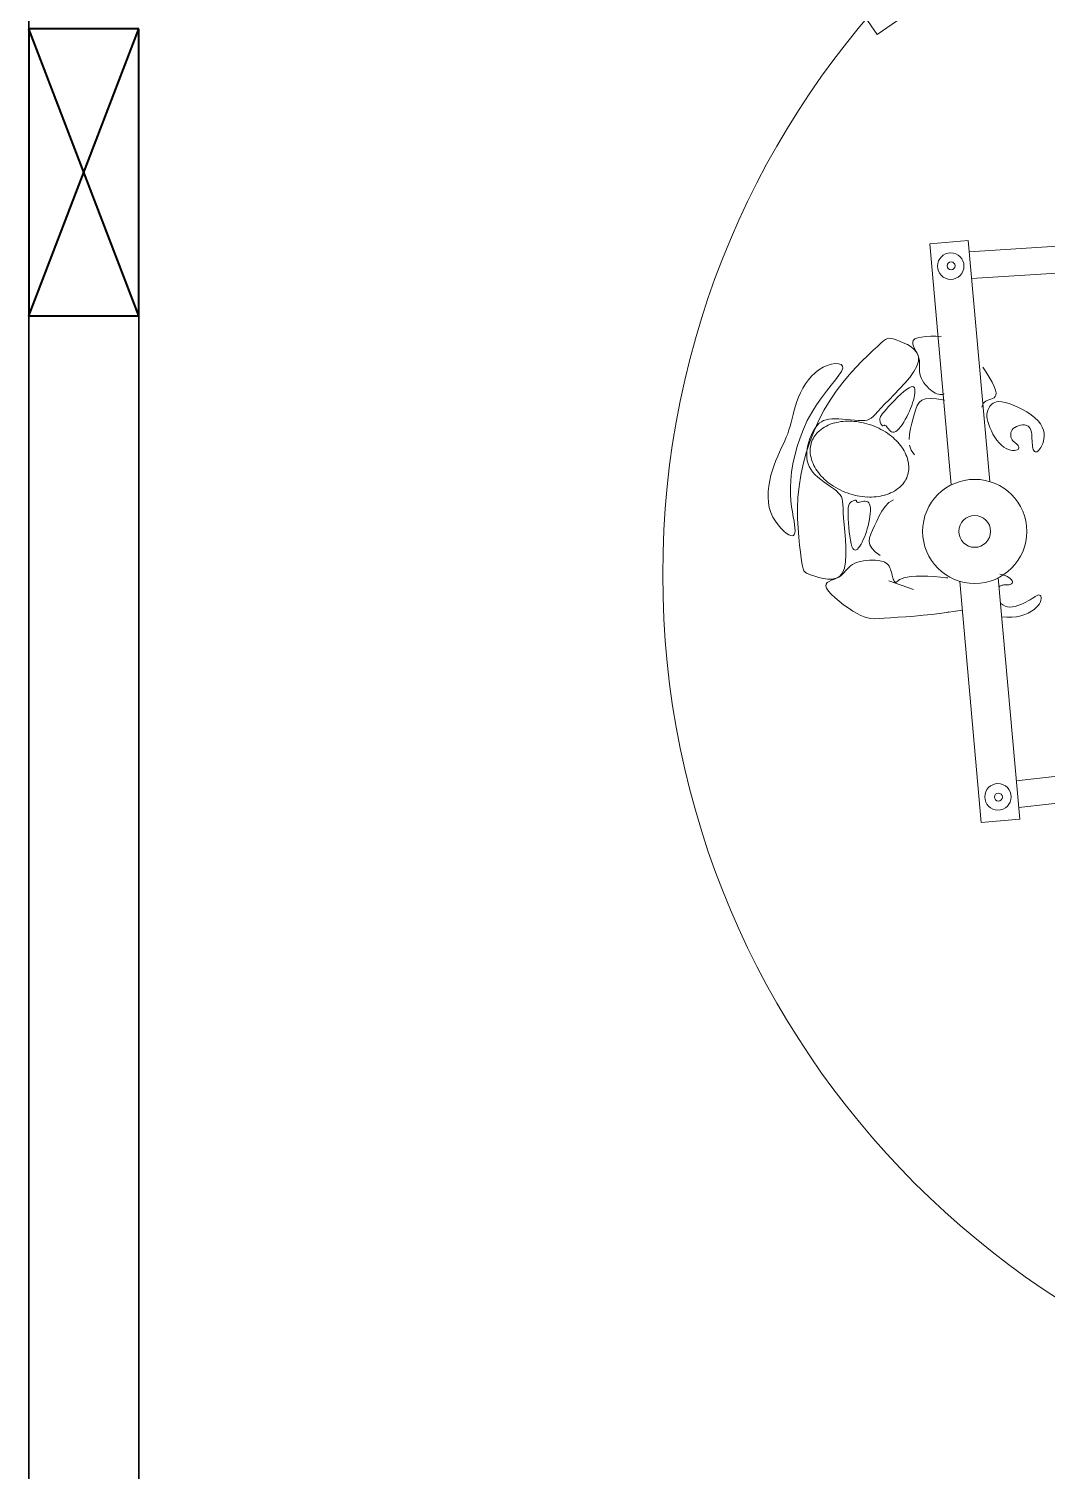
# Model space of a CAD drawing. Header units: inches. Extents: x -17070 to 527, y 504 to 2398.
# Drawn here: x -10487.655 to -10485.526, y 531.673 to 534.689 of the extents above; entities that cross this region are included whole.
import ezdxf

# ---------------------------------------------------------------- set-up
doc = ezdxf.new("R2010")
doc.units = ezdxf.units.IN
doc.linetypes.add('0', pattern=[0])
for name, color, linetype, lineweight in [('COL', 5, 'Continuous', 40), ('furniture', 42, 'Continuous', 9), ('muebles', 31, 'Continuous', 9), ('section', 1, 'Continuous', 35)]:
    doc.layers.add(name, color=color, linetype=linetype, lineweight=lineweight)

# ---------------------------------------------------------------- blocks, each defined once
blk = doc.blocks.new('ot 1')
at = {"layer": 'muebles', "color": 0, "extrusion": (7.65098e-18, 1.22225e-16, -1)}
for p, q in [((91.6067, -567.3412), (91.5571, -567.845)), ((91.687, -567.3491), (91.6067, -567.3412)), ((91.6374, -567.8529), (91.687, -567.3491)), ((91.9722, -567.4087), (91.6846, -567.3732)), ((91.967, -567.4644), (91.6791, -567.4289)), ((91.4877, -568.5502), (91.5373, -568.0464)), ((91.6176, -568.0543), (91.568, -568.5581)), ((91.8652, -568.4996), (91.5758, -568.4784)), ((91.8594, -568.5552), (91.5703, -568.534)), ((91.568, -568.5581), (91.4877, -568.5502))]:
    blk.add_line(p, q, dxfattribs=at)
at = {"layer": 'muebles', "color": 0, "linetype": '0'}
for p, q in [((91.3244, -567.7872), (91.3339, -567.781)), ((91.3339, -567.781), (91.3428, -567.7757)), ((91.3428, -567.7757), (91.3507, -567.7717)), ((91.3507, -567.7717), (91.3579, -567.7688)), ((91.3579, -567.7688), (91.3649, -567.7668)), ((91.3649, -567.7668), (91.3721, -567.7658)), ((91.3721, -567.7658), (91.3801, -567.7654)), ((91.3801, -567.7654), (91.3892, -567.7657)), ((91.3892, -567.7657), (91.3999, -567.7664)), ((91.3999, -567.7664), (91.4128, -567.7675)), ((91.4128, -567.7675), (91.428, -567.7687)), ((91.428, -567.7687), (91.445, -567.7701)), ((91.445, -567.7701), (91.463, -567.7717)), ((91.463, -567.7717), (91.4813, -567.7735)), ((91.4813, -567.7735), (91.4991, -567.7755)), ((91.4991, -567.7755), (91.5156, -567.7776)), ((91.5156, -567.7776), (91.563, -567.7852)), ((91.5301, -567.7799), (91.5345, -567.7809)), ((91.6447, -567.7714), (91.6558, -567.7709)), ((91.6558, -567.7709), (91.6665, -567.7712)), ((91.6665, -567.7712), (91.6763, -567.7723)), ((91.6763, -567.7723), (91.6854, -567.7743)), ((91.6854, -567.7743), (91.6936, -567.777)), ((91.6936, -567.777), (91.7009, -567.7802)), ((91.7009, -567.7802), (91.7073, -567.7838)), ((91.7073, -567.7838), (91.7129, -567.7877)), ((91.2825, -567.8223), (91.2885, -567.8157)), ((91.2885, -567.8157), (91.2962, -567.8086)), ((91.2962, -567.8086), (91.305, -567.8013)), ((91.305, -567.8013), (91.3146, -567.794)), ((91.3146, -567.794), (91.3244, -567.7872)), ((91.6475, -567.7965), (91.6434, -567.7993)), ((91.6521, -567.7943), (91.6475, -567.7965)), ((91.6571, -567.7929), (91.6521, -567.7943)), ((91.6624, -567.7924), (91.6571, -567.7929)), ((91.6679, -567.7928), (91.6624, -567.7924)), ((91.6735, -567.7939), (91.6679, -567.7928)), ((91.6792, -567.7955), (91.6735, -567.7939)), ((91.6848, -567.7976), (91.6792, -567.7955)), ((91.6903, -567.8001), (91.6848, -567.7976)), ((91.6955, -567.8027), (91.6903, -567.8001)), ((91.7003, -567.8055), (91.6955, -567.8027)), ((91.7046, -567.8081), (91.7003, -567.8055)), ((91.7086, -567.8107), (91.7046, -567.8081)), ((91.712, -567.813), (91.7086, -567.8107)), ((91.7151, -567.815), (91.712, -567.813)), ((91.7129, -567.7877), (91.7175, -567.7918)), ((91.7179, -567.8166), (91.7151, -567.815)), ((91.7175, -567.7918), (91.7212, -567.7959)), ((91.7212, -567.7959), (91.724, -567.7999)), ((91.724, -567.7999), (91.7259, -567.8037)), ((91.7267, -567.8154), (91.7255, -567.817)), ((91.7259, -567.8037), (91.727, -567.8072)), ((91.7273, -567.8131), (91.7267, -567.8154)), ((91.727, -567.8072), (91.7275, -567.8104)), ((91.7275, -567.8104), (91.7273, -567.8131)), ((91.2771, -567.8329), (91.2786, -567.8281)), ((91.2777, -567.8367), (91.2771, -567.8329)), ((91.2801, -567.8398), (91.2777, -567.8367)), ((91.2786, -567.8281), (91.2825, -567.8223)), ((91.2839, -567.8424), (91.2801, -567.8398)), ((91.2885, -567.8447), (91.2839, -567.8424)), ((91.2937, -567.8468), (91.2885, -567.8447)), ((91.4085, -567.8451), (91.4605, -567.8269)), ((91.4199, -567.8445), (91.4189, -567.8464)), ((91.421, -567.8431), (91.4199, -567.8445)), ((91.422, -567.8421), (91.421, -567.8431)), ((91.4231, -567.8417), (91.422, -567.8421)), ((91.4242, -567.8419), (91.4231, -567.8417)), ((91.4253, -567.8427), (91.4242, -567.8419)), ((91.4267, -567.8439), (91.4253, -567.8427)), ((91.4286, -567.8456), (91.4267, -567.8439)), ((91.4313, -567.8475), (91.4286, -567.8456)), ((91.6389, -567.8342), (91.6411, -567.8357)), ((91.6411, -567.8357), (91.6433, -567.8369)), ((91.6433, -567.8369), (91.6454, -567.8377)), ((91.6454, -567.8377), (91.6474, -567.8382)), ((91.6474, -567.8382), (91.6493, -567.8384)), ((91.6493, -567.8384), (91.6511, -567.8385)), ((91.6511, -567.8385), (91.6529, -567.8385)), ((91.6529, -567.8385), (91.6547, -567.8384)), ((91.6547, -567.8384), (91.6566, -567.8384)), ((91.6566, -567.8384), (91.6584, -567.8385)), ((91.6584, -567.8385), (91.6603, -567.8388)), ((91.6603, -567.8388), (91.6622, -567.8393)), ((91.6622, -567.8393), (91.6639, -567.8401)), ((91.6639, -567.8401), (91.6654, -567.841)), ((91.6654, -567.841), (91.6664, -567.8422)), ((91.667, -567.8453), (91.6663, -567.8473)), ((91.6664, -567.8422), (91.667, -567.8436)), ((91.667, -567.8436), (91.667, -567.8453)), ((91.7202, -567.8176), (91.7179, -567.8166)), ((91.7223, -567.8181), (91.7202, -567.8176)), ((91.7241, -567.8179), (91.7223, -567.8181)), ((91.7255, -567.817), (91.7241, -567.8179)), ((91.2266, -567.8809), (91.2279, -567.8736)), ((91.2279, -567.8736), (91.2293, -567.8682)), ((91.2293, -567.8682), (91.2311, -567.8643)), ((91.2311, -567.8643), (91.2335, -567.8614)), ((91.2335, -567.8614), (91.2367, -567.8593)), ((91.2367, -567.8593), (91.2411, -567.8574)), ((91.2411, -567.8574), (91.2468, -567.8553)), ((91.2468, -567.8553), (91.254, -567.8529)), ((91.254, -567.8529), (91.2624, -567.8503)), ((91.2624, -567.8503), (91.2715, -567.8482)), ((91.2715, -567.8482), (91.2809, -567.8469)), ((91.2809, -567.8469), (91.29, -567.847)), ((91.29, -567.847), (91.2985, -567.849)), ((91.2989, -567.8491), (91.2937, -567.8468)), ((91.2985, -567.849), (91.3059, -567.8533)), ((91.3038, -567.8516), (91.2989, -567.8491)), ((91.308, -567.8545), (91.3038, -567.8516)), ((91.3059, -567.8533), (91.3117, -567.8604)), ((91.3117, -567.8578), (91.308, -567.8545)), ((91.315, -567.8614), (91.3117, -567.8578)), ((91.3117, -567.8604), (91.3156, -567.8706)), ((91.3182, -567.865), (91.315, -567.8614)), ((91.3156, -567.8706), (91.3177, -567.8834)), ((91.3213, -567.8687), (91.3182, -567.865)), ((91.3246, -567.8722), (91.3213, -567.8687)), ((91.3283, -567.8755), (91.3246, -567.8722)), ((91.3326, -567.8784), (91.3283, -567.8755)), ((91.4093, -567.8751), (91.4075, -567.8777)), ((91.4107, -567.8723), (91.4093, -567.8751)), ((91.4119, -567.8693), (91.4107, -567.8723)), ((91.4129, -567.8662), (91.4119, -567.8693)), ((91.4138, -567.8631), (91.4129, -567.8662)), ((91.4146, -567.8599), (91.4138, -567.8631)), ((91.4154, -567.8568), (91.4146, -567.8599)), ((91.4162, -567.8539), (91.4154, -567.8568)), ((91.4171, -567.8511), (91.4162, -567.8539)), ((91.418, -567.8486), (91.4171, -567.8511)), ((91.4189, -567.8464), (91.418, -567.8486)), ((91.435, -567.8494), (91.4313, -567.8475)), ((91.4401, -567.8512), (91.435, -567.8494)), ((91.4467, -567.8529), (91.4401, -567.8512)), ((91.4551, -567.8541), (91.4467, -567.8529)), ((91.4655, -567.8549), (91.4551, -567.8541)), ((91.4775, -567.8552), (91.4655, -567.8549)), ((91.4903, -567.8551), (91.4775, -567.8552)), ((91.5035, -567.8545), (91.4903, -567.8551)), ((91.5165, -567.8537), (91.5035, -567.8545)), ((91.5286, -567.8525), (91.5165, -567.8537)), ((91.532, -567.852), (91.5286, -567.8525)), ((91.6465, -567.8597), (91.6408, -567.8606)), ((91.6515, -567.8583), (91.6465, -567.8597)), ((91.6559, -567.8564), (91.6515, -567.8583)), ((91.6596, -567.8542), (91.6559, -567.8564)), ((91.6626, -567.8519), (91.6596, -567.8542)), ((91.6649, -567.8495), (91.6626, -567.8519)), ((91.6663, -567.8473), (91.6649, -567.8495)), ((91.2213, -567.9175), (91.2233, -567.9028)), ((91.2233, -567.9028), (91.2251, -567.8906)), ((91.2251, -567.8906), (91.2266, -567.8809)), ((91.3177, -567.8834), (91.3185, -567.8981)), ((91.3185, -567.8981), (91.3183, -567.914)), ((91.3375, -567.8809), (91.3326, -567.8784)), ((91.343, -567.883), (91.3375, -567.8809)), ((91.349, -567.8846), (91.343, -567.883)), ((91.3552, -567.8858), (91.349, -567.8846)), ((91.3615, -567.8867), (91.3552, -567.8858)), ((91.3677, -567.8873), (91.3615, -567.8867)), ((91.3737, -567.8875), (91.3677, -567.8873)), ((91.3723, -567.9124), (91.3794, -567.9052)), ((91.3794, -567.8875), (91.3737, -567.8875)), ((91.3845, -567.8872), (91.3794, -567.8875)), ((91.3794, -567.9052), (91.3902, -567.8975)), ((91.3892, -567.8867), (91.3845, -567.8872)), ((91.3933, -567.8859), (91.3892, -567.8867)), ((91.397, -567.8848), (91.3933, -567.8859)), ((91.4002, -567.8834), (91.397, -567.8848)), ((91.403, -567.8818), (91.4002, -567.8834)), ((91.4054, -567.8799), (91.403, -567.8818)), ((91.4075, -567.8777), (91.4054, -567.8799)), ((91.2178, -567.9531), (91.2194, -567.9344)), ((91.2194, -567.9344), (91.2213, -567.9175)), ((91.3172, -567.9304), (91.3158, -567.9465)), ((91.3183, -567.914), (91.3172, -567.9304)), ((91.3262, -567.9374), (91.3276, -567.9291)), ((91.3276, -567.9291), (91.3292, -567.9217)), ((91.3292, -567.9217), (91.331, -567.9159)), ((91.331, -567.9159), (91.333, -567.9118)), ((91.333, -567.9118), (91.3352, -567.9094)), ((91.3352, -567.9094), (91.3375, -567.9085)), ((91.3375, -567.9085), (91.3399, -567.909)), ((91.3399, -567.909), (91.3423, -567.9107)), ((91.3423, -567.9107), (91.3448, -567.9133)), ((91.3448, -567.9133), (91.3473, -567.9168)), ((91.3473, -567.9168), (91.3498, -567.9209)), ((91.3498, -567.9209), (91.3522, -567.9254)), ((91.3522, -567.9254), (91.3545, -567.9304)), ((91.3545, -567.9304), (91.3567, -567.9357)), ((91.3567, -567.9357), (91.3588, -567.9414)), ((91.367, -567.9267), (91.3683, -567.9195)), ((91.3677, -567.934), (91.367, -567.9267)), ((91.3701, -567.9418), (91.3677, -567.934)), ((91.3683, -567.9195), (91.3723, -567.9124)), ((91.1703, -567.9672), (91.176, -567.9594)), ((91.176, -567.9594), (91.182, -567.9526)), ((91.182, -567.9526), (91.1879, -567.9469)), ((91.1879, -567.9469), (91.1934, -567.9424)), ((91.1934, -567.9424), (91.1984, -567.9392)), ((91.1984, -567.9392), (91.2026, -567.9374)), ((91.2026, -567.9374), (91.2059, -567.9369)), ((91.2059, -567.9369), (91.2084, -567.9378)), ((91.2084, -567.9378), (91.2102, -567.9399)), ((91.2106, -567.9602), (91.2093, -567.968)), ((91.2102, -567.9399), (91.2112, -567.9432)), ((91.2114, -567.9534), (91.2106, -567.9602)), ((91.2112, -567.9432), (91.2116, -567.9478)), ((91.2116, -567.9478), (91.2114, -567.9534)), ((91.2167, -567.9733), (91.2178, -567.9531)), ((91.3142, -567.9617), (91.3129, -567.9752)), ((91.3158, -567.9465), (91.3142, -567.9617)), ((91.3227, -567.9735), (91.3233, -567.965)), ((91.3233, -567.965), (91.3241, -567.9558)), ((91.3241, -567.9558), (91.325, -567.9465)), ((91.325, -567.9465), (91.3262, -567.9374)), ((91.3588, -567.9414), (91.3607, -567.9473)), ((91.3607, -567.9473), (91.3625, -567.9534)), ((91.3625, -567.9534), (91.3641, -567.9597)), ((91.3641, -567.9597), (91.3656, -567.9661)), ((91.3656, -567.9661), (91.3668, -567.9725)), ((91.3737, -567.9502), (91.3701, -567.9418)), ((91.3778, -567.9595), (91.3737, -567.9502)), ((91.3822, -567.9696), (91.3778, -567.9595)), ((91.1553, -568.0063), (91.1574, -567.9955)), ((91.1574, -567.9955), (91.1607, -567.9853)), ((91.1607, -567.9853), (91.1651, -567.9758)), ((91.1651, -567.9758), (91.1703, -567.9672)), ((91.2058, -567.9869), (91.204, -567.9979)), ((91.2076, -567.9769), (91.2058, -567.9869)), ((91.2093, -567.968), (91.2076, -567.9769)), ((91.2164, -567.9948), (91.2167, -567.9733)), ((91.2171, -568.0172), (91.2164, -567.9948)), ((91.3115, -567.9959), (91.311, -568.0036)), ((91.3121, -567.9866), (91.3115, -567.9959)), ((91.3129, -567.9752), (91.3121, -567.9866)), ((91.3221, -567.9875), (91.3223, -567.9812)), ((91.3221, -567.9927), (91.3221, -567.9875)), ((91.3224, -567.9968), (91.3221, -567.9927)), ((91.3223, -567.9812), (91.3227, -567.9735)), ((91.3228, -568), (91.3224, -567.9968)), ((91.3668, -567.9725), (91.3678, -567.9789)), ((91.3678, -567.9789), (91.3684, -567.9851)), ((91.3687, -567.9962), (91.3681, -568.0008)), ((91.3684, -567.9851), (91.3688, -567.9909)), ((91.3688, -567.9909), (91.3687, -567.9962)), ((91.3871, -567.9802), (91.3822, -567.9696)), ((91.3927, -567.9906), (91.3871, -567.9802)), ((91.3993, -568.0001), (91.3927, -567.9906)), ((91.1545, -568.0175), (91.1553, -568.0063)), ((91.1547, -568.029), (91.1545, -568.0175)), ((91.2016, -568.0233), (91.2012, -568.0377)), ((91.2026, -568.0101), (91.2016, -568.0233)), ((91.204, -567.9979), (91.2026, -568.0101)), ((91.2191, -568.0402), (91.2171, -568.0172)), ((91.3055, -568.0235), (91.302, -568.0274)), ((91.3079, -568.0195), (91.3055, -568.0235)), ((91.3095, -568.015), (91.3079, -568.0195)), ((91.3104, -568.0098), (91.3095, -568.015)), ((91.311, -568.0036), (91.3104, -568.0098)), ((91.3234, -568.0025), (91.3228, -568)), ((91.3243, -568.0045), (91.3234, -568.0025)), ((91.3253, -568.006), (91.3243, -568.0045)), ((91.3266, -568.0074), (91.3253, -568.006)), ((91.328, -568.0086), (91.3266, -568.0074)), ((91.3296, -568.0097), (91.328, -568.0086)), ((91.3312, -568.0107), (91.3296, -568.0097)), ((91.3329, -568.0115), (91.3312, -568.0107)), ((91.3344, -568.0121), (91.3329, -568.0115)), ((91.3359, -568.0125), (91.3344, -568.0121)), ((91.3371, -568.0127), (91.3359, -568.0125)), ((91.3381, -568.0126), (91.3371, -568.0127)), ((91.3388, -568.0121), (91.3381, -568.0126)), ((91.3392, -568.0115), (91.3388, -568.0121)), ((91.3395, -568.0107), (91.3392, -568.0115)), ((91.3399, -568.0099), (91.3395, -568.0107)), ((91.3404, -568.0092), (91.3399, -568.0099)), ((91.3411, -568.0086), (91.3404, -568.0092)), ((91.3423, -568.0082), (91.3411, -568.0086)), ((91.3439, -568.0082), (91.3423, -568.0082)), ((91.346, -568.0086), (91.3439, -568.0082)), ((91.3487, -568.0093), (91.346, -568.0086)), ((91.3516, -568.01), (91.3487, -568.0093)), ((91.3547, -568.0105), (91.3516, -568.01)), ((91.3578, -568.0108), (91.3547, -568.0105)), ((91.3607, -568.0105), (91.3578, -568.0108)), ((91.3633, -568.0095), (91.3607, -568.0105)), ((91.3655, -568.0076), (91.3633, -568.0095)), ((91.3671, -568.0047), (91.3655, -568.0076)), ((91.3681, -568.0008), (91.3671, -568.0047)), ((91.4072, -568.0083), (91.3993, -568.0001)), ((91.4168, -568.0143), (91.4072, -568.0083)), ((91.1558, -568.0405), (91.1547, -568.029)), ((91.1577, -568.0521), (91.1558, -568.0405)), ((91.1602, -568.0633), (91.1577, -568.0521)), ((91.2012, -568.0377), (91.2018, -568.0532)), ((91.2018, -568.0532), (91.2034, -568.0698)), ((91.2225, -568.0637), (91.2191, -568.0402)), ((91.2646, -568.0551), (91.2581, -568.0603)), ((91.2715, -568.0501), (91.2646, -568.0551)), ((91.2785, -568.0452), (91.2715, -568.0501)), ((91.2853, -568.0405), (91.2785, -568.0452)), ((91.2917, -568.0359), (91.2853, -568.0405)), ((91.2974, -568.0316), (91.2917, -568.0359)), ((91.302, -568.0274), (91.2974, -568.0316)), ((91.1632, -568.0742), (91.1602, -568.0633)), ((91.1666, -568.0845), (91.1632, -568.0742)), ((91.1702, -568.0942), (91.1666, -568.0845)), ((91.2034, -568.0698), (91.206, -568.0872)), ((91.206, -568.0872), (91.2098, -568.1053)), ((91.2273, -568.0872), (91.2225, -568.0637)), ((91.2335, -568.1108), (91.2273, -568.0872)), ((91.24, -568.0822), (91.2376, -568.088)), ((91.2432, -568.0765), (91.24, -568.0822)), ((91.2473, -568.071), (91.2432, -568.0765)), ((91.2522, -568.0656), (91.2473, -568.071)), ((91.2581, -568.0603), (91.2522, -568.0656)), ((91.1739, -568.1032), (91.1702, -568.0942)), ((91.1776, -568.1117), (91.1739, -568.1032)), ((91.1813, -568.1198), (91.1776, -568.1117)), ((91.2098, -568.1053), (91.2145, -568.1237)), ((91.2409, -568.1341), (91.2335, -568.1108)), ((91.2349, -568.1001), (91.2346, -568.1065)), ((91.2346, -568.1065), (91.2348, -568.1131)), ((91.2348, -568.1131), (91.2356, -568.12)), ((91.2359, -568.094), (91.2349, -568.1001)), ((91.2376, -568.088), (91.2359, -568.094)), ((91.4599, -568.1087), (91.4531, -568.1185)), ((91.712, -568.1173), (91.7105, -568.1182)), ((91.7138, -568.1171), (91.712, -568.1173)), ((91.7157, -568.1176), (91.7138, -568.1171)), ((91.7178, -568.1189), (91.7157, -568.1176)), ((91.185, -568.1276), (91.1813, -568.1198)), ((91.1884, -568.1352), (91.185, -568.1276)), ((91.1916, -568.1428), (91.1884, -568.1352)), ((91.1944, -568.1504), (91.1916, -568.1428)), ((91.2145, -568.1237), (91.2204, -568.1421)), ((91.2204, -568.1421), (91.2272, -568.1604)), ((91.2356, -568.12), (91.2369, -568.1269)), ((91.2369, -568.1269), (91.2387, -568.1339)), ((91.2387, -568.1339), (91.2408, -568.1407)), ((91.2408, -568.1407), (91.2434, -568.1474)), ((91.2496, -568.157), (91.2409, -568.1341)), ((91.2434, -568.1474), (91.2462, -568.1536)), ((91.4482, -568.1404), (91.449, -568.152)), ((91.4531, -568.1185), (91.4494, -568.1291)), ((91.6276, -568.147), (91.6236, -568.1536)), ((91.632, -568.1408), (91.6276, -568.147)), ((91.6366, -568.1352), (91.632, -568.1408)), ((91.6413, -568.1304), (91.6366, -568.1352)), ((91.6463, -568.1266), (91.6413, -568.1304)), ((91.6512, -568.1238), (91.6463, -568.1266)), ((91.656, -568.1218), (91.6512, -568.1238)), ((91.6606, -568.1205), (91.656, -568.1218)), ((91.6649, -568.1199), (91.6606, -568.1205)), ((91.6612, -568.1485), (91.6619, -568.1459)), ((91.6619, -568.1459), (91.6629, -568.1436)), ((91.6629, -568.1436), (91.6641, -568.1417)), ((91.6641, -568.1417), (91.6654, -568.1401)), ((91.6687, -568.1199), (91.6649, -568.1199)), ((91.6654, -568.1401), (91.6667, -568.1387)), ((91.6667, -568.1387), (91.6681, -568.1375)), ((91.6681, -568.1375), (91.6695, -568.1364)), ((91.672, -568.1203), (91.6687, -568.1199)), ((91.6695, -568.1364), (91.671, -568.1353)), ((91.671, -568.1353), (91.6724, -568.1342)), ((91.6745, -568.1211), (91.672, -568.1203)), ((91.6724, -568.1342), (91.6738, -568.1329)), ((91.6738, -568.1329), (91.6751, -568.1315)), ((91.6763, -568.1222), (91.6745, -568.1211)), ((91.6751, -568.1315), (91.6762, -568.1299)), ((91.6762, -568.1299), (91.6771, -568.1283)), ((91.6773, -568.1236), (91.6763, -568.1222)), ((91.6771, -568.1283), (91.6777, -568.1267)), ((91.6778, -568.1251), (91.6773, -568.1236)), ((91.6777, -568.1267), (91.6778, -568.1251)), ((91.7052, -568.1448), (91.7049, -568.1494)), ((91.7055, -568.1403), (91.7052, -568.1448)), ((91.7058, -568.136), (91.7055, -568.1403)), ((91.7062, -568.1319), (91.7058, -568.136)), ((91.7067, -568.1282), (91.7062, -568.1319)), ((91.7074, -568.1249), (91.7067, -568.1282)), ((91.7082, -568.1221), (91.7074, -568.1249)), ((91.7093, -568.1199), (91.7082, -568.1221)), ((91.7105, -568.1182), (91.7093, -568.1199)), ((91.7199, -568.1209), (91.7178, -568.1189)), ((91.7221, -568.1234), (91.7199, -568.1209)), ((91.7242, -568.1267), (91.7221, -568.1234)), ((91.7261, -568.1305), (91.7242, -568.1267)), ((91.7278, -568.1348), (91.7261, -568.1305)), ((91.7293, -568.1397), (91.7278, -568.1348)), ((91.7303, -568.145), (91.7293, -568.1397)), ((91.7307, -568.1507), (91.7303, -568.145)), ((91.1969, -568.1582), (91.1944, -568.1504)), ((91.1992, -568.1661), (91.1969, -568.1582)), ((91.2012, -568.1742), (91.1992, -568.1661)), ((91.2032, -568.1824), (91.2012, -568.1742)), ((91.2272, -568.1604), (91.2351, -568.1782)), ((91.2462, -568.1536), (91.2494, -568.1594)), ((91.2494, -568.1594), (91.2528, -568.1645)), ((91.2594, -568.1792), (91.2496, -568.157)), ((91.2528, -568.1645), (91.2564, -568.169)), ((91.2564, -568.169), (91.2603, -568.1728)), ((91.2603, -568.1728), (91.2645, -568.1759)), ((91.2645, -568.1759), (91.2691, -568.1784)), ((91.3877, -568.1763), (91.3872, -568.1782)), ((91.3884, -568.1745), (91.3877, -568.1763)), ((91.3892, -568.1729), (91.3884, -568.1745)), ((91.39, -568.1714), (91.3892, -568.1729)), ((91.3909, -568.1702), (91.39, -568.1714)), ((91.3918, -568.1693), (91.3909, -568.1702)), ((91.3926, -568.1688), (91.3918, -568.1693)), ((91.3934, -568.1687), (91.3926, -568.1688)), ((91.3941, -568.1689), (91.3934, -568.1687)), ((91.3949, -568.1693), (91.3941, -568.1689)), ((91.3957, -568.1697), (91.3949, -568.1693)), ((91.3965, -568.17), (91.3957, -568.1697)), ((91.3975, -568.17), (91.3965, -568.17)), ((91.3986, -568.1696), (91.3975, -568.17)), ((91.3998, -568.1686), (91.3986, -568.1696)), ((91.4013, -568.1669), (91.3998, -568.1686)), ((91.4029, -568.1648), (91.4013, -568.1669)), ((91.4048, -568.1624), (91.4029, -568.1648)), ((91.4069, -568.1601), (91.4048, -568.1624)), ((91.4091, -568.158), (91.4069, -568.1601)), ((91.4116, -568.1564), (91.4091, -568.158)), ((91.4143, -568.1555), (91.4116, -568.1564)), ((91.4171, -568.1556), (91.4143, -568.1555)), ((91.4202, -568.1569), (91.4171, -568.1556)), ((91.4234, -568.1593), (91.4202, -568.1569)), ((91.4267, -568.1626), (91.4234, -568.1593)), ((91.4301, -568.1667), (91.4267, -568.1626)), ((91.4334, -568.1714), (91.4301, -568.1667)), ((91.4368, -568.1766), (91.4334, -568.1714)), ((91.44, -568.1823), (91.4368, -568.1766)), ((91.449, -568.152), (91.4511, -568.1636)), ((91.4511, -568.1636), (91.4539, -568.1749)), ((91.4539, -568.1749), (91.4567, -568.1856)), ((91.6144, -568.1736), (91.6124, -568.1797)), ((91.617, -568.1671), (91.6144, -568.1736)), ((91.6201, -568.1604), (91.617, -568.1671)), ((91.6236, -568.1536), (91.6201, -568.1604)), ((91.6606, -568.1542), (91.6607, -568.1513)), ((91.661, -568.1572), (91.6606, -568.1542)), ((91.6607, -568.1513), (91.6612, -568.1485)), ((91.6619, -568.1602), (91.661, -568.1572)), ((91.6635, -568.163), (91.6619, -568.1602)), ((91.6658, -568.1657), (91.6635, -568.163)), ((91.6689, -568.168), (91.6658, -568.1657)), ((91.6726, -568.1701), (91.6689, -568.168)), ((91.6767, -568.1717), (91.6726, -568.1701)), ((91.681, -568.1728), (91.6767, -568.1717)), ((91.6854, -568.1733), (91.681, -568.1728)), ((91.6896, -568.1733), (91.6854, -568.1733)), ((91.6935, -568.1725), (91.6896, -568.1733)), ((91.6968, -568.171), (91.6935, -568.1725)), ((91.6994, -568.1687), (91.6968, -568.171)), ((91.7014, -568.1657), (91.6994, -568.1687)), ((91.7028, -568.1622), (91.7014, -568.1657)), ((91.7038, -568.1582), (91.7028, -568.1622)), ((91.7045, -568.1539), (91.7038, -568.1582)), ((91.7049, -568.1494), (91.7045, -568.1539)), ((91.7177, -568.1822), (91.7228, -568.1757)), ((91.7228, -568.1757), (91.7266, -568.1693)), ((91.7266, -568.1693), (91.729, -568.1629)), ((91.729, -568.1629), (91.7303, -568.1567)), ((91.7303, -568.1567), (91.7307, -568.1507)), ((91.2053, -568.1909), (91.2032, -568.1824)), ((91.2075, -568.1996), (91.2053, -568.1909)), ((91.2101, -568.2085), (91.2075, -568.1996)), ((91.2351, -568.1782), (91.2441, -568.1952)), ((91.2441, -568.1952), (91.2539, -568.2113)), ((91.2703, -568.2007), (91.2594, -568.1792)), ((91.2691, -568.1784), (91.2743, -568.1803)), ((91.2822, -568.2211), (91.2703, -568.2007)), ((91.2743, -568.1803), (91.2799, -568.1817)), ((91.2799, -568.1817), (91.2862, -568.1825)), ((91.2862, -568.1825), (91.2931, -568.1827)), ((91.2931, -568.1827), (91.3007, -568.1826)), ((91.3007, -568.1826), (91.3089, -568.1821)), ((91.3089, -568.1821), (91.3173, -568.1814)), ((91.3173, -568.1814), (91.3257, -568.1806)), ((91.3257, -568.1806), (91.334, -568.1799)), ((91.334, -568.1799), (91.3418, -568.1794)), ((91.3418, -568.1794), (91.3489, -568.1792)), ((91.3489, -568.1792), (91.3551, -568.1796)), ((91.3551, -568.1796), (91.3603, -568.1805)), ((91.3603, -568.1805), (91.3647, -568.1822)), ((91.3647, -568.1822), (91.3687, -568.1847)), ((91.3687, -568.1847), (91.3727, -568.1881)), ((91.3727, -568.1881), (91.377, -568.1926)), ((91.377, -568.1926), (91.3821, -568.1983)), ((91.3821, -568.1983), (91.3884, -568.2053)), ((91.3868, -568.18), (91.3867, -568.1818)), ((91.3867, -568.1818), (91.3868, -568.1837)), ((91.3872, -568.1782), (91.3868, -568.18)), ((91.3868, -568.1837), (91.3874, -568.1857)), ((91.3874, -568.1857), (91.3884, -568.1881)), ((91.3884, -568.1881), (91.3901, -568.1909)), ((91.3884, -568.2053), (91.3961, -568.2137)), ((91.3901, -568.1909), (91.3925, -568.1943)), ((91.3925, -568.1943), (91.3957, -568.1983)), ((91.3957, -568.1983), (91.3997, -568.2032)), ((91.3997, -568.2032), (91.4048, -568.2089)), ((91.443, -568.1881), (91.44, -568.1823)), ((91.4459, -568.194), (91.443, -568.1881)), ((91.4485, -568.1999), (91.4459, -568.194)), ((91.4509, -568.2058), (91.4485, -568.1999)), ((91.4531, -568.2117), (91.4509, -568.2058)), ((91.4567, -568.1856), (91.4592, -568.1954)), ((91.4592, -568.1954), (91.4617, -568.2042)), ((91.4617, -568.2042), (91.4647, -568.2118)), ((91.6104, -568.19), (91.6103, -568.1943)), ((91.6103, -568.1943), (91.6107, -568.1982)), ((91.6111, -568.1851), (91.6104, -568.19)), ((91.6107, -568.1982), (91.6115, -568.2017)), ((91.6124, -568.1797), (91.6111, -568.1851)), ((91.6115, -568.2017), (91.6127, -568.2049)), ((91.6127, -568.2049), (91.6142, -568.2079)), ((91.6142, -568.2079), (91.616, -568.2107)), ((91.675, -568.2106), (91.6846, -568.2058)), ((91.6846, -568.2058), (91.6941, -568.2005)), ((91.6941, -568.2005), (91.703, -568.1946)), ((91.703, -568.1946), (91.711, -568.1885)), ((91.711, -568.1885), (91.7177, -568.1822)), ((91.213, -568.2176), (91.2101, -568.2085)), ((91.2165, -568.2269), (91.213, -568.2176)), ((91.2206, -568.2364), (91.2165, -568.2269)), ((91.2253, -568.2457), (91.2206, -568.2364)), ((91.2539, -568.2113), (91.2643, -568.2263)), ((91.2643, -568.2263), (91.2746, -568.2401)), ((91.295, -568.2404), (91.2822, -568.2211)), ((91.3961, -568.2137), (91.4056, -568.2235)), ((91.4048, -568.2089), (91.4106, -568.2153)), ((91.4056, -568.2235), (91.4163, -568.2344)), ((91.4106, -568.2153), (91.4169, -568.222)), ((91.4163, -568.2344), (91.4274, -568.2461)), ((91.4169, -568.222), (91.4235, -568.2286)), ((91.4235, -568.2286), (91.4301, -568.235)), ((91.4301, -568.235), (91.4364, -568.2407)), ((91.455, -568.2174), (91.4531, -568.2117)), ((91.4565, -568.2229), (91.455, -568.2174)), ((91.4578, -568.2282), (91.4565, -568.2229)), ((91.4588, -568.2333), (91.4578, -568.2282)), ((91.4594, -568.238), (91.4588, -568.2333)), ((91.4596, -568.2423), (91.4594, -568.238)), ((91.4647, -568.2118), (91.4687, -568.218)), ((91.4687, -568.218), (91.4742, -568.2228)), ((91.4742, -568.2228), (91.4817, -568.2259)), ((91.4817, -568.2259), (91.4918, -568.2271)), ((91.4918, -568.2271), (91.5049, -568.2264)), ((91.5022, -568.238), (91.4988, -568.2398)), ((91.5055, -568.2366), (91.5022, -568.238)), ((91.5049, -568.2264), (91.5215, -568.2237)), ((91.5087, -568.2357), (91.5055, -568.2366)), ((91.5118, -568.2353), (91.5087, -568.2357)), ((91.5149, -568.2353), (91.5118, -568.2353)), ((91.5179, -568.2357), (91.5149, -568.2353)), ((91.5208, -568.2366), (91.5179, -568.2357)), ((91.6006, -568.2125), (91.5997, -568.2095)), ((91.6018, -568.2154), (91.6006, -568.2125)), ((91.6034, -568.218), (91.6018, -568.2154)), ((91.6055, -568.2204), (91.6034, -568.218)), ((91.6079, -568.2224), (91.6055, -568.2204)), ((91.6109, -568.224), (91.6079, -568.2224)), ((91.6144, -568.2253), (91.6109, -568.224)), ((91.6181, -568.2265), (91.6144, -568.2253)), ((91.616, -568.2107), (91.618, -568.2135)), ((91.618, -568.2135), (91.6203, -568.216)), ((91.6217, -568.2278), (91.6181, -568.2265)), ((91.6203, -568.216), (91.6231, -568.2183)), ((91.625, -568.2295), (91.6217, -568.2278)), ((91.6231, -568.2183), (91.6265, -568.22)), ((91.6275, -568.2319), (91.625, -568.2295)), ((91.6265, -568.22), (91.6306, -568.2212)), ((91.6291, -568.2352), (91.6275, -568.2319)), ((91.6294, -568.2397), (91.6291, -568.2352)), ((91.6306, -568.2212), (91.6355, -568.2218)), ((91.6355, -568.2218), (91.6414, -568.2214)), ((91.6414, -568.2214), (91.6484, -568.2202)), ((91.6484, -568.2202), (91.6565, -568.2179)), ((91.6565, -568.2179), (91.6655, -568.2146)), ((91.6655, -568.2146), (91.675, -568.2106)), ((91.2305, -568.2547), (91.2253, -568.2457)), ((91.2365, -568.2633), (91.2305, -568.2547)), ((91.243, -568.2713), (91.2365, -568.2633)), ((91.2746, -568.2401), (91.2844, -568.2526)), ((91.2844, -568.2526), (91.2932, -568.2638)), ((91.2932, -568.2638), (91.3004, -568.2735)), ((91.3084, -568.2584), (91.295, -568.2404)), ((91.322, -568.275), (91.3084, -568.2584)), ((91.4274, -568.2461), (91.4384, -568.2583)), ((91.4364, -568.2407), (91.4422, -568.2454)), ((91.4384, -568.2583), (91.4485, -568.2706)), ((91.4422, -568.2454), (91.4472, -568.2489)), ((91.4472, -568.2489), (91.4513, -568.2508)), ((91.4513, -568.2508), (91.4545, -568.2513)), ((91.4545, -568.2513), (91.4568, -568.2506)), ((91.4568, -568.2506), (91.4584, -568.2487)), ((91.4584, -568.2487), (91.4593, -568.2459)), ((91.4593, -568.2459), (91.4596, -568.2423)), ((91.4754, -568.264), (91.4729, -568.2686)), ((91.4783, -568.2596), (91.4754, -568.264)), ((91.4815, -568.2555), (91.4783, -568.2596)), ((91.4849, -568.2515), (91.4815, -568.2555)), ((91.4884, -568.248), (91.4849, -568.2515)), ((91.4919, -568.2448), (91.4884, -568.248)), ((91.4954, -568.2421), (91.4919, -568.2448)), ((91.4988, -568.2398), (91.4954, -568.2421)), ((91.6147, -568.2722), (91.6205, -568.2623)), ((91.6205, -568.2623), (91.6251, -568.2533)), ((91.6251, -568.2533), (91.6282, -568.2457)), ((91.6282, -568.2457), (91.6294, -568.2397)), ((91.2503, -568.2785), (91.243, -568.2713)), ((91.2583, -568.2848), (91.2503, -568.2785)), ((91.267, -568.29), (91.2583, -568.2848)), ((91.2759, -568.2939), (91.267, -568.29)), ((91.2846, -568.2966), (91.2759, -568.2939)), ((91.2926, -568.2979), (91.2846, -568.2966)), ((91.2995, -568.2978), (91.2926, -568.2979)), ((91.3046, -568.2962), (91.2995, -568.2978)), ((91.3004, -568.2735), (91.3055, -568.2817)), ((91.3077, -568.293), (91.3046, -568.2962)), ((91.3055, -568.2817), (91.3081, -568.2882)), ((91.3081, -568.2882), (91.3077, -568.293)), ((91.3355, -568.2902), (91.322, -568.275)), ((91.3483, -568.3038), (91.3355, -568.2902)), ((91.4485, -568.2706), (91.457, -568.2826)), ((91.457, -568.2826), (91.4633, -568.2939)), ((91.4633, -568.2939), (91.4666, -568.3044)), ((91.4685, -568.2874), (91.4684, -568.2921)), ((91.4684, -568.2921), (91.4685, -568.2968)), ((91.4688, -568.2827), (91.4685, -568.2874)), ((91.4685, -568.2968), (91.4685, -568.3015)), ((91.4695, -568.278), (91.4688, -568.2827)), ((91.471, -568.2733), (91.4695, -568.278)), ((91.4729, -568.2686), (91.471, -568.2733)), ((91.6008, -568.2934), (91.608, -568.2827)), ((91.608, -568.2827), (91.6147, -568.2722)), ((91.3603, -568.3158), (91.3483, -568.3038)), ((91.371, -568.3261), (91.3603, -568.3158)), ((91.3801, -568.3346), (91.371, -568.3261)), ((91.458, -568.3283), (91.4509, -568.3341)), ((91.4634, -568.3215), (91.458, -568.3283)), ((91.4609, -568.3262), (91.4581, -568.3311)), ((91.4636, -568.3212), (91.4609, -568.3262)), ((91.4665, -568.3135), (91.4634, -568.3215)), ((91.4659, -568.3161), (91.4636, -568.3212)), ((91.4674, -568.3112), (91.4659, -568.3161)), ((91.4666, -568.3044), (91.4665, -568.3135)), ((91.4682, -568.3063), (91.4674, -568.3112)), ((91.4685, -568.3015), (91.4682, -568.3063)), ((91.3872, -568.3412), (91.3801, -568.3346)), ((91.3928, -568.3461), (91.3872, -568.3412)), ((91.3973, -568.3495), (91.3928, -568.3461)), ((91.4011, -568.3514), (91.3973, -568.3495)), ((91.4047, -568.3522), (91.4011, -568.3514)), ((91.4086, -568.3518), (91.4047, -568.3522)), ((91.4132, -568.3506), (91.4086, -568.3518)), ((91.419, -568.3487), (91.4132, -568.3506)), ((91.4262, -568.3461), (91.419, -568.3487)), ((91.4343, -568.3429), (91.4262, -568.3461)), ((91.4428, -568.3389), (91.4343, -568.3429)), ((91.4509, -568.3341), (91.4428, -568.3389)), ((91.4542, -568.3403), (91.4539, -568.3443)), ((91.4539, -568.3443), (91.4552, -568.3479)), ((91.4557, -568.3358), (91.4542, -568.3403)), ((91.4552, -568.3479), (91.4586, -568.351)), ((91.4581, -568.3311), (91.4557, -568.3358)), ((91.4586, -568.351), (91.4644, -568.3534)), ((91.4644, -568.3534), (91.4721, -568.3551)), ((91.4721, -568.3551), (91.4814, -568.3564)), ((91.4814, -568.3564), (91.4917, -568.357)), ((91.4917, -568.357), (91.5024, -568.3572)), ((91.5024, -568.3572), (91.5132, -568.3569))]:
    blk.add_line(p, q, dxfattribs=at)
at = {"layer": 'muebles', "color": 0, "extrusion": (7.65098e-18, 1.22225e-16, -1)}
for centre, radius in [((-91.6411, -567.3952), 0.0277), ((-91.642, -567.3948), 0.00829), ((-91.5873, -567.9497), 0.1089), ((-91.5873, -567.9497), 0.0332), ((-91.5319, -568.504), 0.0277), ((-91.5328, -568.5046), 0.00829)]:
    blk.add_circle(centre, radius, dxfattribs=at)
at = {"layer": 'muebles', "color": 0}
for centre, radius, start, end in [((91.3695, -568.169), 0.1496, 92.8978, 109.236), ((91.3675, -568.131), 0.1114, 73.9485, 92.8978), ((91.3754, -568.1037), 0.0831, 49.5758, 73.9485), ((91.3473, -568.138), 0.1114, 125.5742, 144.5235), ((91.3695, -568.169), 0.1496, 109.236, 125.5742), ((91.3942, -568.0816), 0.0541, 19.236, 49.5758), ((91.3242, -568.1216), 0.0831, 144.5235, 168.8961), ((91.3942, -568.0816), 0.0541, 348.8961, 19.236), ((91.2957, -568.116), 0.0541, 168.8961, 199.236), ((91.3657, -568.076), 0.0831, 324.5235, 348.8961), ((91.2957, -568.116), 0.0541, 199.236, 229.5758), ((91.3426, -568.0595), 0.1114, 305.5742, 324.5235), ((91.3145, -568.0939), 0.0831, 229.5758, 253.9485), ((91.3224, -568.0666), 0.1114, 253.9485, 272.8978), ((91.3205, -568.0285), 0.1496, 272.8978, 289.236), ((91.3205, -568.0285), 0.1496, 289.236, 305.5742)]:
    blk.add_arc(centre, radius, start, end, dxfattribs=at)

msp = doc.modelspace()

# ---------------------------------------------------------------- linework, layer by layer
at = {"layer": 'COL', "ltscale": 0.0005}
for p, q in [((-10487.42464, 534.08875), (-10487.65464, 534.68875)), ((-10487.65464, 534.08875), (-10487.42464, 534.68875)), ((-10487.65464, 534.68875), (-10487.65464, 534.08875)), ((-10487.42464, 534.08875), (-10487.42464, 534.68875))]:
    msp.add_line(p, q, dxfattribs=at)
for points in [[(-10487.42464, 534.68875), (-10487.65464, 534.68875)], [(-10487.65464, 534.08875), (-10487.42464, 534.08875)]]:
    msp.add_lwpolyline(points, dxfattribs=at)
at = {"layer": 'furniture', "color": 0, "lineweight": 18, "elevation": 0.28125}
msp.add_lwpolyline([(-10486.23458, 535.18914), (-10485.58671, 535.63595), (-10485.23341, 535.12367), (-10485.88129, 534.67686)], close=True, dxfattribs=at)
at = {"layer": 'furniture', "color": 0, "lineweight": 18}
msp.add_circle((-10484.52935, 533.54768), 1.8, dxfattribs=at)
at = {"layer": 'section', "ltscale": 0.0005}
for p, q in [((-10487.65464, 537.11797), (-10487.65464, 534.68875)), ((-10487.65464, 534.08875), (-10487.65464, 531.08797)), ((-10487.42464, 534.08875), (-10487.42464, 531.08797))]:
    msp.add_line(p, q, dxfattribs=at)

# ---------------------------------------------------------------- block references
at = {"layer": 'furniture', "color": 0, "lineweight": 18, "xscale": -1, "rotation": 179.4651810287768}
msp.add_blockref('ot 1', (-10582.56175, -33.43212, 0.28125), dxfattribs=at)

doc.saveas('drawing.dxf')
